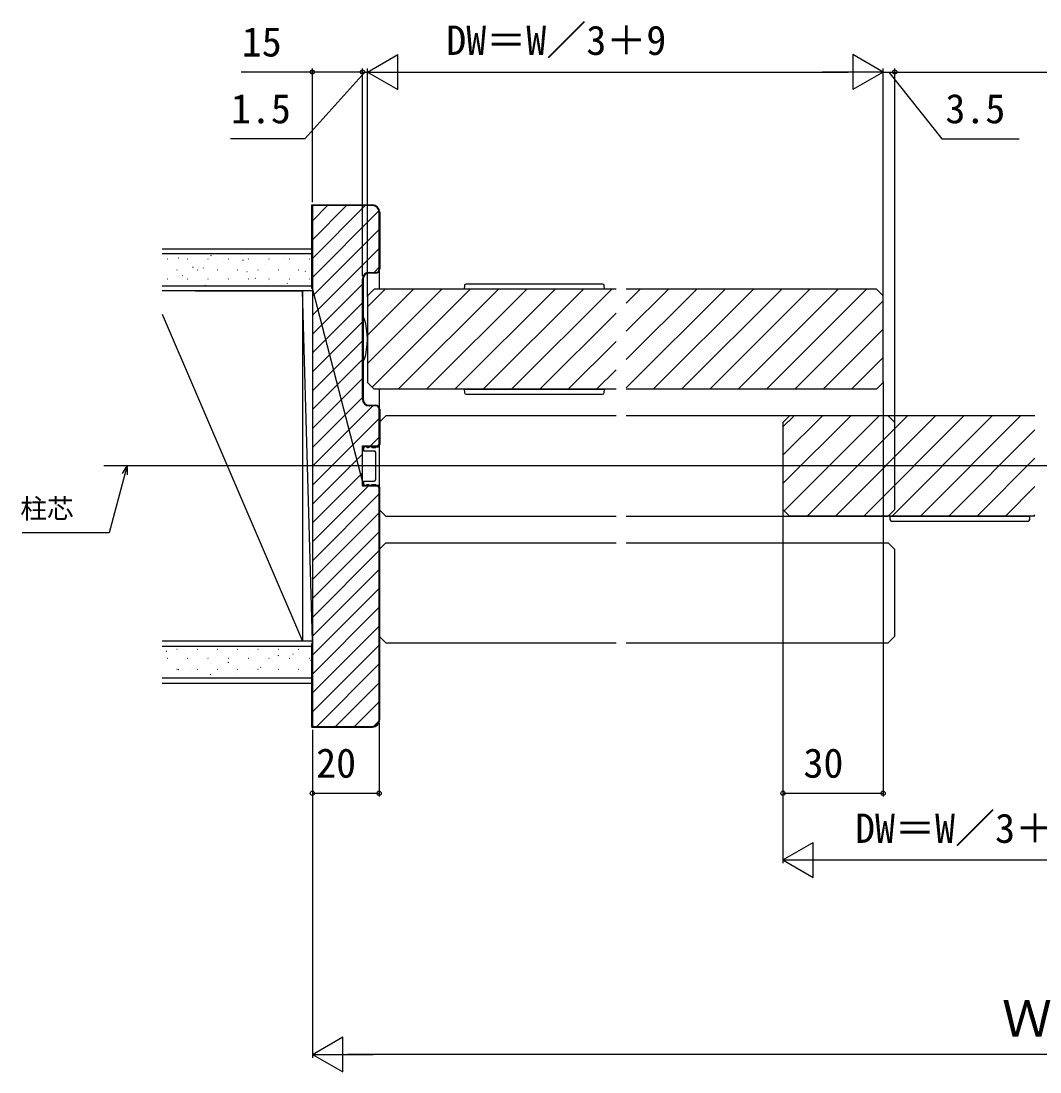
# Model space of a CAD drawing. Units: millimetres, scale not verified. Extents: x -525 to 525, y -783 to 779.
# Drawn here: x -103 to 202.2, y 150.3 to 465 of the extents above; entities that cross this region are included whole.
import ezdxf
from ezdxf.enums import TextEntityAlignment as Align

# ---------------------------------------------------------------- set-up
doc = ezdxf.new("R2010")
doc.units = ezdxf.units.MM
doc.header["$LTSCALE"] = 4
for name, color, linetype in [('0-4_YKK_12', 2, 'Continuous'), ('0-5_YKK_13', 4, 'Continuous'), ('0-7_YKK_D', 6, 'Continuous'), ('0-9_YSS_K', 3, 'Continuous'), ('0-A_YSS_KE', 3, 'Continuous')]:
    doc.layers.add(name, color=color, linetype=linetype)
doc.styles.add('ＭＳ ゴシック', font='')
doc.styles.get('ＭＳ ゴシック').set_extended_font_data('MS Gothic')

msp = doc.modelspace()

# ---------------------------------------------------------------- linework, layer by layer
at = {"layer": '0-4_YKK_12'}
for p, q in [((4.243, 391.759), (4.243, 384.759)), ((0.743, 382.759), (2.743, 384.759)), ((0.743, 379.443), (6.059, 384.759)), ((0.743, 370.958), (14.544, 384.759)), ((0.743, 362.472), (23.03, 384.759)), ((2.129, 355.373), (31.515, 384.759)), ((75.243, 384.759), (2.743, 384.759)), ((10, 354.759), (40, 384.759)), ((18.486, 354.759), (48.486, 384.759)), ((26.971, 354.759), (56.971, 384.759)), ((35.456, 354.759), (65.456, 384.759)), ((43.941, 354.759), (73.941, 384.759)), ((153.242, 384.759), (78.243, 384.759)), ((78.243, 380.575), (82.427, 384.759)), ((78.243, 372.09), (90.912, 384.759)), ((78.243, 363.605), (99.397, 384.759)), ((78.243, 355.12), (107.882, 384.759)), ((86.368, 354.759), (116.368, 384.759)), ((94.853, 354.759), (124.853, 384.759)), ((103.338, 354.759), (133.338, 384.759)), ((111.824, 354.759), (141.824, 384.759)), ((120.309, 354.759), (150.309, 384.759)), ((153.242, 384.759), (155.242, 382.759)), ((0.743, 382.759), (0.743, 356.759)), ((128.794, 354.759), (155.242, 381.207)), ((155.242, 356.759), (155.242, 382.759)), ((52.427, 354.759), (75.243, 377.575)), ((137.279, 354.759), (155.242, 372.722)), ((60.912, 354.759), (75.243, 369.09)), ((145.765, 354.759), (155.242, 364.236)), ((69.397, 354.759), (75.243, 360.605)), ((2.743, 354.759), (0.743, 356.759)), ((153.242, 354.759), (155.242, 356.759)), ((75.243, 354.759), (2.743, 354.759)), ((4.243, 354.759), (4.243, 347.759)), ((153.242, 354.759), (78.243, 354.759)), ((75.243, 346.759), (6.243, 346.759)), ((156.742, 346.759), (78.243, 346.759)), ((125.243, 344.759), (127.243, 346.759)), ((125.243, 343.443), (128.559, 346.759)), ((125.243, 334.958), (137.044, 346.759)), ((125.243, 326.472), (145.53, 346.759)), ((125.629, 318.373), (154.015, 346.759)), ((200.743, 346.759), (127.243, 346.759)), ((132.5, 316.759), (162.5, 346.759)), ((140.986, 316.759), (170.986, 346.759)), ((149.471, 316.759), (179.471, 346.759)), ((157.956, 316.759), (187.956, 346.759)), ((166.441, 316.759), (196.441, 346.759)), ((125.243, 344.759), (125.243, 318.759)), ((174.927, 316.759), (200.743, 342.575)), ((183.412, 316.759), (200.743, 334.09)), ((518.155, 331.759), (-78.275, 331.759)), ((191.897, 316.759), (200.743, 325.605)), ((127.243, 316.759), (125.243, 318.759)), ((78.243, 316.759), (156.742, 316.759)), ((200.743, 316.759), (127.243, 316.759)), ((200.382, 316.759), (200.743, 317.12)), ((4.243, 306.759), (6.243, 308.759)), ((6.243, 308.759), (75.243, 308.759)), ((78.243, 308.759), (156.742, 308.759)), ((156.742, 308.759), (158.742, 306.759)), ((4.243, 306.759), (4.243, 280.759)), ((158.742, 280.759), (158.742, 306.759)), ((6.243, 278.759), (4.243, 280.759)), ((156.742, 278.759), (158.742, 280.759)), ((6.243, 278.759), (75.243, 278.759)), ((78.243, 278.759), (156.742, 278.759))]:
    msp.add_line(p, q, dxfattribs=at)
for points in [[(6.243, 346.759), (4.243, 344.759), (4.243, 318.759), (6.243, 316.759), (75.243, 316.759)], [(156.742, 316.759), (158.742, 318.759), (158.742, 344.759), (156.742, 346.759)]]:
    msp.add_lwpolyline(points, dxfattribs=at)
at = {"layer": '0-5_YKK_13'}
for p, q in [((29.806, 385.79), (29.743, 384.759)), ((71.743, 384.759), (29.743, 384.759)), ((71.181, 386.259), (30.305, 386.259)), ((71.743, 384.759), (71.68, 385.79)), ((-0.757, 376.159), (-0.477, 376.159)), ((-0.757, 376.159), (-0.757, 363.359)), ((-0.477, 363.359), (-0.757, 363.359)), ((29.743, 354.759), (29.806, 353.729)), ((29.743, 354.759), (71.743, 354.759)), ((30.305, 353.259), (71.181, 353.259)), ((71.68, 353.729), (71.743, 354.759)), ((-0.457, 337.259), (0.543, 337.759)), ((-0.457, 337.259), (-0.457, 336.259)), ((0.543, 337.259), (0.543, 337.759)), ((0.543, 337.259), (1.043, 337.259)), ((1.043, 337.259), (2.043, 337.759)), ((2.043, 337.259), (2.043, 337.759)), ((2.043, 337.259), (3.243, 337.259)), ((3.243, 337.509), (4.243, 337.509)), ((3.243, 337.259), (3.243, 337.509)), ((4.243, 337.509), (4.243, 326.009)), ((-0.457, 336.259), (2.743, 336.259)), ((3.243, 327.759), (3.243, 335.759)), ((-0.457, 327.259), (2.743, 327.259)), ((-0.457, 327.259), (-0.457, 326.259)), ((-0.457, 326.259), (0.543, 325.759)), ((0.543, 325.759), (0.543, 326.259)), ((0.543, 326.259), (1.043, 326.259)), ((1.043, 326.259), (2.043, 325.759)), ((2.043, 325.759), (2.043, 326.259)), ((2.043, 326.259), (3.243, 326.259)), ((3.243, 326.009), (3.243, 326.259)), ((3.243, 326.009), (4.243, 326.009)), ((157.243, 316.759), (157.306, 315.729)), ((157.243, 316.759), (199.243, 316.759)), ((157.805, 315.259), (198.681, 315.259)), ((199.18, 315.729), (199.243, 316.759))]:
    msp.add_line(p, q, dxfattribs=at)
for centre, radius, start, end in [((30.305, 385.759), 0.5, 90, 176.5), ((71.181, 385.759), 0.5, 3.5, 90), ((-0.477, 375.859), 0.3, 17.1558, 90), ((-20.237, 369.759), 20.98, 342.8442, 17.1558), ((-0.477, 363.659), 0.3, 270, 342.8442), ((30.305, 353.759), 0.5, 183.5, 270), ((71.181, 353.759), 0.5, 270, 356.5), ((2.743, 335.759), 0.5, 0, 90), ((2.743, 327.759), 0.5, 270, 0), ((157.805, 315.759), 0.5, 183.5, 270), ((198.681, 315.759), 0.5, 270, 356.5)]:
    msp.add_arc(centre, radius, start, end, dxfattribs=at)
at = {"layer": '0-7_YKK_D'}
for p, q in [((0.743, 449.759), (9.836, 455.009)), ((9.836, 444.509), (9.836, 455.009)), ((155.242, 449.759), (146.149, 455.009)), ((146.149, 455.009), (146.149, 444.509)), ((-15.757, 410.759), (-15.757, 450.759)), ((-0.757, 388.759), (-0.757, 450.759)), ((-0.757, 388.759), (-0.757, 450.759)), ((0.743, 382.459), (0.743, 450.759)), ((0.743, 382.459), (0.743, 450.759)), ((155.242, 382.532), (155.242, 450.759)), ((155.243, 382.459), (155.243, 450.759)), ((158.743, 344.459), (158.743, 450.759)), ((158.743, 427.759), (158.743, 450.759)), ((-0.757, 449.759), (-3.307, 449.759)), ((-0.757, 449.759), (0.743, 449.759)), ((-0.757, 449.759), (0.743, 449.759)), ((0.743, 449.759), (3.293, 449.759)), ((0.743, 449.759), (9.836, 444.509)), ((0.743, 449.759), (18.929, 449.759)), ((11.243, 449.759), (144.742, 449.759)), ((155.242, 449.759), (137.055, 449.759)), ((155.242, 449.759), (146.149, 444.509)), ((155.243, 449.759), (152.693, 449.759)), ((155.243, 449.759), (158.743, 449.759)), ((155.243, 449.759), (158.743, 449.759)), ((158.743, 449.759), (161.293, 449.759)), ((158.743, 449.759), (398.743, 449.759)), ((155.243, 357.059), (155.243, 232.759)), ((125.243, 319.059), (125.243, 232.759)), ((125.243, 318.059), (125.243, 212.759)), ((-15.757, 252.759), (-15.757, 232.759)), ((4.243, 254.759), (4.243, 232.759)), ((-15.757, 242.759), (-15.757, 154.516)), ((-15.757, 233.759), (4.243, 233.759)), ((125.243, 233.759), (155.243, 233.759)), ((125.243, 213.759), (134.336, 219.009)), ((134.336, 208.509), (134.336, 219.009)), ((125.243, 213.759), (134.336, 208.509)), ((125.243, 213.759), (143.429, 213.759)), ((135.743, 213.759), (267.243, 213.759)), ((-15.757, 155.516), (-6.664, 160.766)), ((-6.664, 150.266), (-6.664, 160.766)), ((-15.757, 155.516), (-6.664, 150.266)), ((-15.757, 155.516), (2.429, 155.516)), ((408.243, 155.516), (-5.257, 155.516))]:
    msp.add_line(p, q, dxfattribs=at)
for points in [[(-0.007, 449.759), (-18.026, 429.759), (-40.299, 429.759)], [(-0.757, 449.759), (-15.757, 449.759), (-37.069, 449.759)], [(156.993, 449.759), (172.788, 429.759), (196.016, 429.759)], [(-71.274, 331.759), (-71.934, 329.296), (-76.633, 311.759), (-102.728, 311.759)], [(-72.594, 329.473), (-71.274, 331.759), (-71.274, 329.119)]]:
    msp.add_lwpolyline(points, dxfattribs=at)
for centre in [(-15.757, 449.759), (-0.757, 449.759), (-0.757, 449.759), (158.743, 449.759), (158.743, 449.759), (-15.757, 233.759), (4.243, 233.759), (125.243, 233.759), (155.243, 233.759)]:
    msp.add_circle(centre, 0.637, dxfattribs=at)
at = {"layer": '0-9_YSS_K'}
for p, q in [((-15.757, 405.2), (-11.198, 409.759)), ((-15.757, 399.543), (-5.541, 409.759)), ((-15.757, 393.886), (0.116, 409.759)), ((-15.757, 388.229), (4.197, 408.184)), ((-15.757, 382.573), (4.243, 402.573)), ((-15.757, 376.916), (4.243, 396.916)), ((-15.757, 395.259), (-60.757, 395.259)), ((-59.223, 393.769), (-59.123, 393.769)), ((-55.811, 394.101), (-55.792, 394.108)), ((-53.143, 393.769), (-53.043, 393.769)), ((-47.063, 393.769), (-46.963, 393.769)), ((-46.141, 394.84), (-45.974, 394.951)), ((-40.983, 393.769), (-40.883, 393.769)), ((-37.306, 394.972), (-37.287, 394.978)), ((-36.536, 393.362), (-36.369, 393.473)), ((-34.903, 393.769), (-34.803, 393.769)), ((-28.823, 393.769), (-28.723, 393.769)), ((-24.287, 393.9), (-24.268, 393.907)), ((-22.743, 393.769), (-22.643, 393.769)), ((-16.663, 393.769), (-16.563, 393.769)), ((-56.373, 390.539), (-56.273, 390.539)), ((-51.52, 391.28), (-51.353, 391.391)), ((-50.293, 390.539), (-50.193, 390.539)), ((-48.372, 391.053), (-48.354, 391.06)), ((-44.213, 390.539), (-44.113, 390.539)), ((-42.792, 393.029), (-42.773, 393.036)), ((-38.133, 390.539), (-38.033, 390.539)), ((-32.053, 390.539), (-31.953, 390.539)), ((-29.774, 391.957), (-29.755, 391.964)), ((-25.973, 390.539), (-25.873, 390.539)), ((-19.893, 390.539), (-19.793, 390.539)), ((-16.755, 390.885), (-16.736, 390.892)), ((2.743, 389.759), (4.243, 391.259)), ((-59.223, 387.789), (-59.123, 387.789)), ((-54.613, 388.843), (-54.594, 388.85)), ((-53.143, 387.789), (-53.043, 387.789)), ((-47.063, 387.789), (-46.963, 387.789)), ((-41.594, 387.771), (-41.575, 387.778)), ((-40.983, 387.789), (-40.883, 387.789)), ((-35.354, 389.981), (-35.335, 389.988)), ((-34.903, 387.789), (-34.803, 387.789)), ((-32.926, 387.916), (-32.759, 388.026)), ((-28.823, 387.789), (-28.723, 387.789)), ((-22.743, 387.789), (-22.643, 387.789)), ((-22.335, 388.909), (-22.317, 388.916)), ((-17.942, 389.998), (-17.775, 390.108)), ((-16.663, 387.789), (-16.563, 387.789)), ((-60.757, 385.759), (-15.757, 385.759)), ((-15.757, 384.259), (-60.757, 384.259)), ((-60.099, 386.9), (-60.08, 386.907)), ((-50.757, 384.259), (-18.757, 384.259)), ((-47.91, 385.834), (-47.743, 385.944)), ((-47.08, 385.829), (-47.062, 385.835)), ((-28.576, 386.699), (-28.557, 386.706)), ((-23.321, 386.438), (-23.154, 386.548)), ((-18.757, 384.259), (-18.757, 279.259)), ((-15.757, 279.259), (-18.757, 384.259)), ((-15.757, 371.259), (-0.757, 386.259)), ((-15.757, 384.259), (-15.757, 279.259)), ((-15.757, 384.259), (-15.757, 279.259)), ((-15.757, 365.602), (-0.757, 380.602)), ((-60.757, 377.259), (-18.757, 279.259)), ((-15.757, 359.945), (-0.757, 374.945)), ((-15.757, 354.288), (-0.757, 369.288)), ((-15.757, 348.631), (-0.757, 363.631)), ((-15.757, 342.975), (-0.757, 357.975)), ((-15.757, 337.318), (-0.757, 352.318)), ((-15.757, 331.661), (2.341, 349.759)), ((-15.757, 326.004), (4.243, 346.004)), ((1.655, 337.759), (4.243, 340.347)), ((-15.757, 320.347), (-0.757, 335.347)), ((-15.757, 314.69), (-0.757, 329.69)), ((-15.757, 309.033), (0.969, 325.759)), ((-15.757, 303.377), (4.243, 323.377)), ((-15.757, 297.72), (4.243, 317.72)), ((-15.757, 292.063), (4.243, 312.063)), ((-15.757, 286.406), (4.243, 306.406)), ((-15.757, 280.749), (4.243, 300.749)), ((-15.757, 275.092), (4.243, 295.092)), ((-15.757, 269.435), (4.243, 289.435)), ((-15.757, 263.779), (4.243, 283.779)), ((-15.757, 279.259), (-60.757, 279.259)), ((-60.757, 277.759), (-15.757, 277.759)), ((-20.757, 279.259), (-50.757, 279.259)), ((-47.606, 277.686), (-47.587, 277.693)), ((-15.988, 277.519), (-15.97, 277.525)), ((-15.757, 258.122), (4.243, 278.122)), ((-59.531, 276.279), (-59.364, 276.389)), ((-59.223, 274.169), (-59.123, 274.169)), ((-56.373, 276.919), (-56.273, 276.919)), ((-53.846, 275.476), (-53.827, 275.483)), ((-53.143, 274.169), (-53.043, 274.169)), ((-50.293, 276.919), (-50.193, 276.919)), ((-47.063, 274.169), (-46.963, 274.169)), ((-44.213, 276.919), (-44.113, 276.919)), ((-40.983, 274.169), (-40.883, 274.169)), ((-40.828, 274.405), (-40.809, 274.411)), ((-38.133, 276.919), (-38.033, 276.919)), ((-34.903, 274.169), (-34.803, 274.169)), ((-34.587, 276.614), (-34.569, 276.621)), ((-32.053, 276.919), (-31.953, 276.919)), ((-28.823, 274.169), (-28.723, 274.169)), ((-25.973, 276.919), (-25.873, 276.919)), ((-25.954, 274.997), (-25.787, 275.107)), ((-22.743, 274.169), (-22.643, 274.169)), ((-21.569, 275.543), (-21.55, 275.549)), ((-19.893, 276.919), (-19.793, 276.919)), ((-16.663, 274.169), (-16.563, 274.169)), ((-59.332, 273.534), (-59.314, 273.54)), ((-56.373, 270.939), (-56.273, 270.939)), ((-55.921, 270.833), (-55.755, 270.943)), ((-50.293, 270.939), (-50.193, 270.939)), ((-46.314, 272.462), (-46.295, 272.469)), ((-44.213, 270.939), (-44.113, 270.939)), ((-40.938, 272.915), (-40.771, 273.025)), ((-38.133, 270.939), (-38.033, 270.939)), ((-33.295, 271.39), (-33.277, 271.397)), ((-32.053, 270.939), (-31.953, 270.939)), ((-31.332, 271.437), (-31.165, 271.547)), ((-27.809, 273.333), (-27.79, 273.339)), ((-25.973, 270.939), (-25.873, 270.939)), ((-19.893, 270.939), (-19.793, 270.939)), ((-16.348, 273.519), (-16.182, 273.629)), ((-14.463, 253.759), (4.243, 272.465)), ((-15.757, 268.259), (-60.757, 268.259)), ((-58.135, 268.276), (-58.116, 268.283)), ((-51.894, 270.486), (-51.875, 270.492)), ((-46.316, 269.355), (-46.149, 269.465)), ((-38.876, 269.414), (-38.857, 269.421)), ((-25.857, 268.342), (-25.838, 268.349)), ((-20.277, 270.318), (-20.258, 270.325)), ((-8.806, 253.759), (4.243, 266.808)), ((-3.149, 253.759), (4.243, 261.151)), ((2.528, 253.78), (4.222, 255.474))]:
    msp.add_line(p, q, dxfattribs=at)
for points in [[(-60.757, 396.759), (-15.757, 396.759), (-15.757, 384.259)], [(-60.757, 266.759), (-15.757, 266.759), (-15.757, 279.259)]]:
    msp.add_lwpolyline(points, dxfattribs=at)
at = {"layer": '0-A_YSS_KE'}
for p, q in [((4.243, 390.759), (4.243, 407.759)), ((4.443, 407.759), (4.443, 390.759)), ((-0.757, 351.759), (-0.757, 387.759)), ((-0.557, 387.759), (-0.557, 351.759)), ((1.243, 389.759), (3.243, 389.759)), ((3.243, 389.559), (1.243, 389.559)), ((-15.757, 384.959), (-15.957, 384.959)), ((-15.757, 384.759), (-0.757, 326.959)), ((1.243, 349.959), (3.243, 349.959)), ((3.243, 349.759), (1.243, 349.759)), ((-0.557, 336.559), (-0.757, 336.559)), ((-0.557, 326.959), (-0.757, 326.959)), ((-15.957, 278.559), (-15.757, 278.559)), ((-15.957, 253.559), (-15.957, 278.559)), ((-15.957, 253.559), (2.243, 253.559))]:
    msp.add_line(p, q, dxfattribs=at)
for points in [[(-15.957, 384.959), (-15.957, 409.959), (2.243, 409.959)], [(2.243, 409.759), (-15.757, 409.759), (-15.757, 384.759)], [(-15.757, 384.759), (-15.757, 278.759), (-15.757, 253.759), (2.243, 253.759)], [(4.243, 255.759), (4.243, 325.259), (3.743, 325.759), (-0.757, 325.759), (-0.757, 326.759), (-0.757, 336.759), (-0.757, 337.759), (3.743, 337.759), (4.243, 338.259), (4.243, 348.759)], [(4.443, 348.759), (4.443, 338.176), (3.826, 337.559), (-0.557, 337.559), (-0.557, 336.559)], [(4.443, 255.759), (4.443, 325.342), (3.826, 325.959), (-0.557, 325.959), (-0.557, 326.959)]]:
    msp.add_lwpolyline(points, dxfattribs=at)
for centre, radius, start, end in [((2.243, 407.759), 2.2, 0.00001, 89.99999), ((2.243, 407.759), 2, 0.00001, 89.99999), ((3.243, 390.759), 1, 270.00001, 359.99999), ((3.243, 390.759), 1.2, 270.00001, 359.99999), ((1.243, 387.759), 2, 90.00001, 179.99999), ((1.243, 387.759), 1.8, 90.00001, 179.99999), ((1.243, 351.759), 2, 180.00001, 269.99999), ((1.243, 351.759), 1.8, 180.00001, 269.99999), ((3.243, 348.759), 1.2, 0.00001, 89.99999), ((3.243, 348.759), 1, 0.00001, 89.99999), ((2.243, 255.759), 2.2, 270.00001, 359.99999), ((2.243, 255.759), 2, 270.00001, 359.99999)]:
    msp.add_arc(centre, radius, start, end, dxfattribs=at)

# ---------------------------------------------------------------- texts
at = {"layer": '0-7_YKK_D', "style": 'ＭＳ ゴシック'}
for s, height, p in [('15', 8.798, (-36.91, 451.759)), ('DW＝W／3＋9', 8.798, (24.367, 452.237)), ('1.5', 8.798, (-40.139, 431.759)), ('3.5', 8.798, (173.902, 431.759)), ('柱芯', 5.865, (-103.274, 314.305)), ('20', 8.798, (-14.621, 235.759)), ('30', 8.798, (131.379, 235.759)), ('DW＝W／3＋9', 8.798, (146.834, 216.237)), ('Ｗ', 11, (190.839, 157.516))]:
    msp.add_text(s, height=height, dxfattribs=at).set_placement(p, align=Align.BOTTOM_LEFT)

doc.saveas('drawing.dxf')
